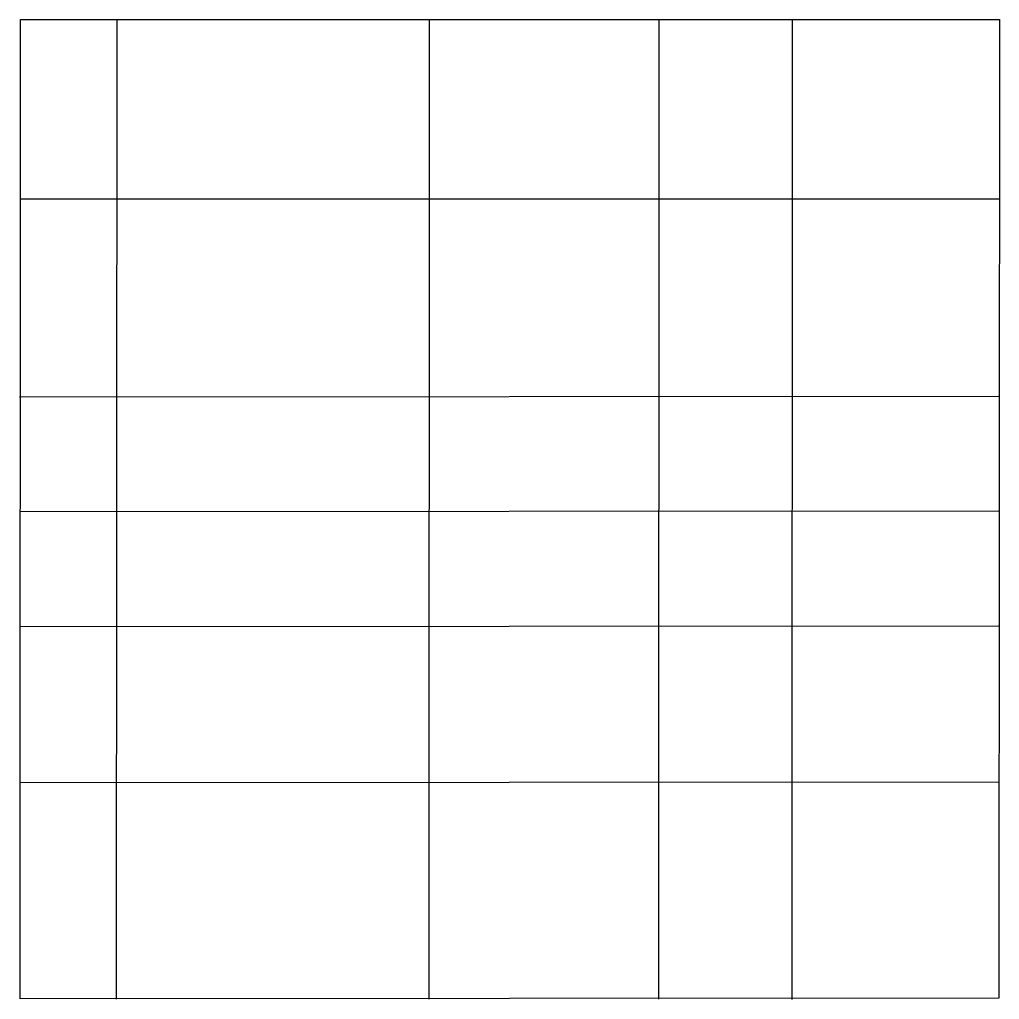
# Model space of a CAD drawing. Header units: millimetres. Extents: x 6044 to 16705, y 2528 to 13190.
import ezdxf

# ---------------------------------------------------------------- set-up
doc = ezdxf.new("R2010")
doc.units = ezdxf.units.MM
doc.layers.add('ZX_轴线', color=1, linetype='Continuous')

msp = doc.modelspace()

# ---------------------------------------------------------------- linework, layer by layer
at = {"layer": 'ZX_轴线'}
for p, q in [((6049, 2533), (6055, 13190)), ((6055, 13190), (16705, 13190)), ((7099, 2532), (7105, 13189)), ((10499, 2530), (10505, 13187)), ((12999, 2529), (13005, 13185)), ((14449, 2528), (14455, 13185)), ((16705, 13190), (16699, 2540)), ((6055, 11240), (16705, 11240)), ((16694, 9090), (6044, 9083)), ((16695, 7840), (6045, 7833)), ((16696, 6590), (6046, 6583)), ((16697, 4890), (6047, 4883)), ((16699, 2540), (6049, 2533))]:
    msp.add_line(p, q, dxfattribs=at)

doc.saveas('drawing.dxf')
